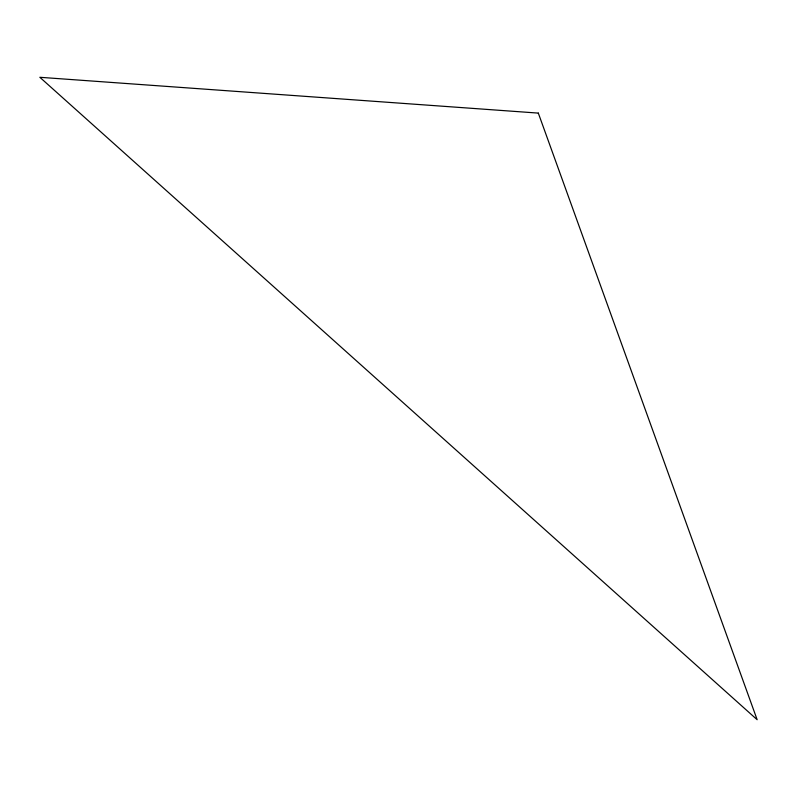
<?xml version="1.0" encoding="UTF-8"?>
<svg xmlns="http://www.w3.org/2000/svg" width="797" height="797" viewBox="0 0 797 797"><rect width="100%" height="100%" fill="white"/><g stroke="black" fill="none" stroke-linecap="round" stroke-linejoin="round"><path stroke-width="1.2" d="M538.314 113.104L39.85 77.289L757.15 719.711L538.314 113.104"/></g></svg>
